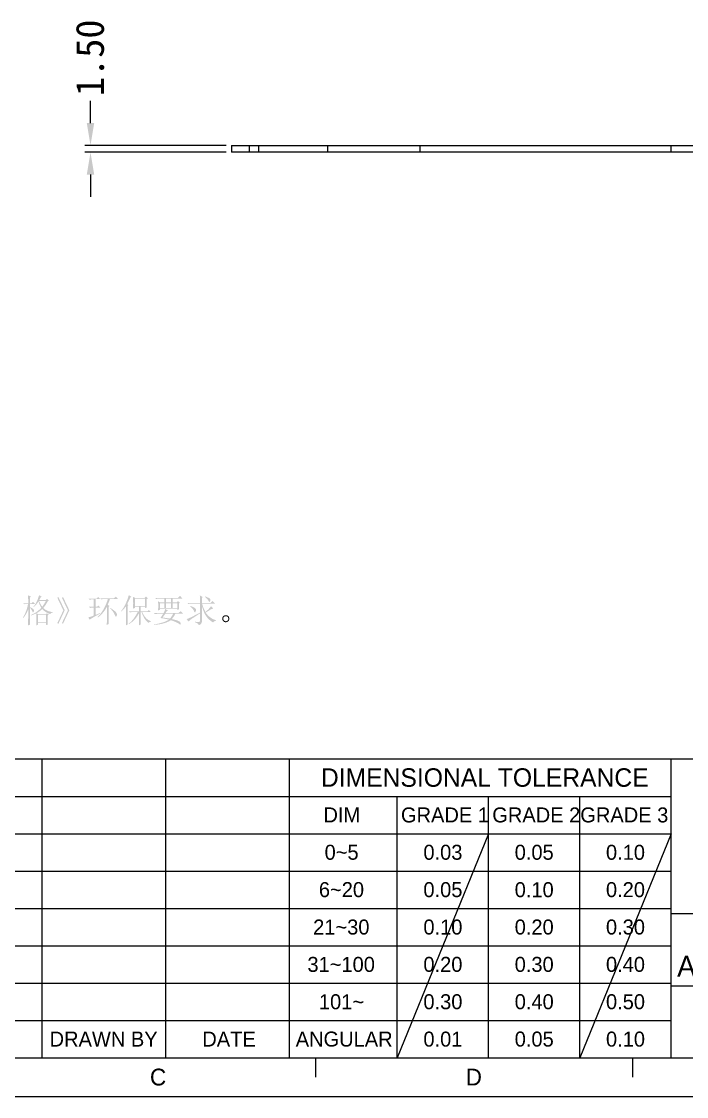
# Model space of a CAD drawing. Header units: millimetres. Extents: x 0 to 2822, y 422 to 2401.
# Drawn here: x 604 to 1183, y 422 to 1356 of the extents above; entities that cross this region are included whole.
import ezdxf

# ---------------------------------------------------------------- set-up
doc = ezdxf.new("R2010")
doc.units = ezdxf.units.MM

msp = doc.modelspace()

# ---------------------------------------------------------------- hatches: boundary and pattern name
at = {"true_color": 0x00ffff}
h = msp.add_hatch(color=4, dxfattribs=at)
h.dxf.hatch_style = 2
h.paths.add_polyline_path([(661.037681, 1267.928806), (664.258542, 1248.603993), (667.479051, 1267.928806)])
h = msp.add_hatch(color=4, dxfattribs=at)
h.dxf.hatch_style = 2
h.paths.add_polyline_path([(661.037681, 1223.240399), (664.258542, 1242.56486), (667.479051, 1223.240399)])
h = msp.add_hatch(color=4, dxfattribs=at)
h.paths.add_polyline_path([(618.747504, 840.317196), (618.747504, 834.215794), (625.514223, 834.215794), (625.514223, 840.317196)])
h.paths.add_polyline_path([(626.956202, 839.873468), (626.959665, 838.781416), (626.97006, 837.724039), (626.987392, 836.701336), (627.011668, 835.713309), (627.042895, 834.759956), (627.081078, 833.841278), (627.126225, 832.957275), (627.178342, 832.107947), (625.514223, 831.44263), (625.514223, 833.550478), (618.747504, 833.550478), (618.747504, 831.886359), (617.083385, 831.220491), (617.109785, 831.690701), (617.133589, 832.186039), (617.154795, 832.706505), (617.173405, 833.252098), (617.189419, 833.822819), (617.202835, 834.418667), (617.213655, 835.039644), (617.221878, 835.685748), (617.227504, 836.356979), (617.230534, 837.053339), (617.230967, 837.774826), (617.228803, 838.52144), (617.224042, 839.293183), (617.216684, 840.090053), (617.20673, 840.91205), (617.194179, 841.759175), (616.161159, 841.266794), (615.05884, 840.788416), (613.887172, 840.323992), (612.646102, 839.873468), (612.535308, 840.317196), (613.743373, 840.851064), (614.927195, 841.454276), (616.086767, 842.126824), (617.222085, 842.868703), (618.33314, 843.679906), (619.419926, 844.560426), (620.482438, 845.510257), (621.520668, 846.529393), (621.118445, 847.175943), (620.743971, 847.839812), (620.397248, 848.521005), (620.078276, 849.21953), (619.787053, 849.935392), (619.523581, 850.668597), (619.287859, 851.419153), (619.079887, 852.187066), (618.625703, 851.476283), (618.150745, 850.786325), (617.655013, 850.117192), (617.138507, 849.468886), (616.601227, 848.841405), (616.043173, 848.234749), (615.464345, 847.648919), (614.864744, 847.083915), (614.53181, 847.306055), (614.95429, 847.826895), (615.362042, 848.363331), (615.755065, 848.915363), (616.133357, 849.482993), (616.496918, 850.066224), (616.845748, 850.665055), (617.179845, 851.27949), (617.499208, 851.909529), (617.803837, 852.555175), (618.093731, 853.216428), (618.36889, 853.893291), (618.629311, 854.585766), (618.874996, 855.293852), (619.105941, 856.017554), (619.322148, 856.756871), (619.523615, 857.511806), (621.853602, 856.180621), (620.966146, 855.626098), (620.674587, 855.098999), (620.355537, 854.516502), (620.008995, 853.878608), (619.634961, 853.185317), (625.403429, 853.185317), (626.401679, 854.294913), (628.065798, 852.741589), (627.066996, 852.187066), (626.59377, 851.320296), (626.117089, 850.495171), (625.636958, 849.711684), (625.153383, 848.969829), (624.666373, 848.2696), (624.175932, 847.610989), (623.682068, 846.993991), (623.184787, 846.418598), (623.555249, 846.053252), (623.945645, 845.706111), (624.355975, 845.377173), (624.78624, 845.066441), (625.236438, 844.773916), (625.706571, 844.499597), (626.196638, 844.243486), (626.706639, 844.005584), (627.236575, 843.785892), (627.786444, 843.58441), (628.356248, 843.401139), (628.945986, 843.236079), (629.555658, 843.089233), (630.185264, 842.9606), (630.834805, 842.850181), (631.504279, 842.757978), (631.504279, 842.314249), (631.1057, 842.295181), (630.74175, 842.237975), (630.412437, 842.142632), (630.117766, 842.009152), (629.857744, 841.837534), (629.632378, 841.62778), (629.441674, 841.379888), (629.285638, 841.093859), (628.327092, 841.403996), (627.392833, 841.780027), (626.482863, 842.221958), (625.597181, 842.729797), (624.735786, 843.303548), (623.89868, 843.94322), (623.085861, 844.648817), (622.29733, 845.420347), (621.759868, 844.952157), (621.201669, 844.490981), (620.622723, 844.036808), (620.023016, 843.589624), (619.402535, 843.149416), (618.761267, 842.716171), (618.0992, 842.289877), (617.416319, 841.870521), (618.747504, 840.983064), (625.403429, 840.983064), (626.401679, 841.981315), (627.954453, 840.539336)])
h.paths.add_polyline_path([(619.523615, 852.52), (619.785435, 851.835184), (620.071497, 851.167731), (620.381809, 850.517642), (620.716376, 849.884916), (621.075205, 849.269553), (621.458303, 848.671553), (621.865676, 848.090916), (622.29733, 847.527643), (622.73402, 848.090916), (623.156899, 848.671553), (623.565955, 849.269553), (623.961174, 849.884916), (624.342544, 850.517642), (624.710051, 851.167731), (625.063684, 851.835184), (625.403429, 852.52)])
h.paths.add_polyline_path([(611.536506, 837.433238), (611.538238, 837.006725), (611.543439, 836.503984), (611.552115, 835.925006), (611.564273, 835.269787), (611.579919, 834.538319), (611.59906, 833.730596), (611.621702, 832.846611), (611.647851, 831.886359), (609.983732, 831.220491), (610.0097, 832.868893), (610.032205, 834.541545), (610.051248, 836.23846), (610.066828, 837.959649), (610.078946, 839.705126), (610.087602, 841.474903), (610.092795, 843.268995), (610.094527, 845.087413), (609.63861, 843.976319), (609.158451, 842.917219), (608.654043, 841.910117), (608.125379, 840.955021), (607.572453, 840.051938), (606.995258, 839.200873), (606.393789, 838.401834), (605.768038, 837.654827), (605.435655, 837.876966), (605.817356, 838.495727), (606.186072, 839.131825), (606.541801, 839.785261), (606.884542, 840.456034), (607.214292, 841.144144), (607.53105, 841.849592), (607.834816, 842.572377), (608.125586, 843.3125), (608.403359, 844.06996), (608.668134, 844.844758), (608.91991, 845.636893), (609.158684, 846.446366), (609.384454, 847.273176), (609.597221, 848.117323), (609.79698, 848.978808), (609.983732, 849.85763), (607.542951, 849.85763), (606.5447, 849.635491), (605.657244, 850.522947), (610.094527, 850.522947), (610.092795, 851.285534), (610.087602, 852.07591), (610.078946, 852.894062), (610.066828, 853.739977), (610.051248, 854.613643), (610.032205, 855.515046), (610.0097, 856.444173), (609.983732, 857.401011), (612.535308, 856.180621), (611.536506, 855.403958), (611.536506, 850.522947), (613.08983, 850.522947), (614.310221, 851.743338), (616.195929, 849.85763), (611.536506, 849.85763), (611.536506, 847.195261), (612.092107, 846.923933), (612.593926, 846.66475), (613.041976, 846.417711), (613.436269, 846.182816), (613.776819, 845.960065), (614.063638, 845.749457), (614.29674, 845.550994), (614.476137, 845.364675), (614.743097, 845.007599), (614.933783, 844.657397), (615.048195, 844.314119), (615.086332, 843.977817), (615.068977, 843.752396), (615.016948, 843.520102), (614.930295, 843.280883), (614.809071, 843.034688), (614.680689, 842.816286), (614.573289, 842.660412), (614.486765, 842.566964), (614.421015, 842.535838), (614.334252, 842.554906), (614.24057, 842.612112), (614.139976, 842.707455), (614.032477, 842.840935), (613.91808, 843.012553), (613.79679, 843.222308), (613.668614, 843.470199), (613.533559, 843.756228), (613.332354, 844.189432), (613.11734, 844.601862), (612.888501, 844.993517), (612.645827, 845.364399), (612.389303, 845.714507), (612.118916, 846.043841), (611.834655, 846.352401), (611.536506, 846.640187)])
h = msp.add_hatch(color=4, dxfattribs=at)
h.paths.add_polyline_path([(636.419298, 832.773815), (635.421047, 833.217544), (640.634993, 844.310751), (635.421047, 855.293164), (636.419298, 855.847687), (641.855383, 844.421545)])
h.paths.add_polyline_path([(640.412853, 832.773815), (639.414602, 833.217544), (644.628547, 844.310751), (639.414602, 855.293164), (640.412853, 855.847687), (645.848938, 844.421545)])
h = msp.add_hatch(color=4, dxfattribs=at)
h.paths.add_polyline_path([(662.522481, 854.516502), (669.622134, 854.516502), (670.953319, 855.847687), (672.839027, 854.183568), (668.623883, 854.183568), (668.623883, 847.416849), (669.844274, 847.416849), (671.064113, 848.63724), (672.839027, 846.751532), (668.623883, 846.751532), (668.623883, 840.317196), (672.506644, 841.981315), (672.617438, 841.537587), (671.749881, 841.061776), (670.922193, 840.605034), (670.134373, 840.167361), (669.386421, 839.748756), (668.678337, 839.349219), (668.010122, 838.968752), (667.381776, 838.607352), (666.793297, 838.265022), (666.244687, 837.94176), (665.735946, 837.637567), (665.267073, 837.352442), (664.838068, 837.086386), (664.448931, 836.839398), (664.099663, 836.611479), (663.790264, 836.402629), (663.520732, 836.212847), (662.300893, 838.209349), (663.472406, 838.514455), (664.65782, 838.87501), (665.857187, 839.291066), (667.070559, 839.762674), (667.070559, 846.751532), (666.62683, 846.751532), (665.91969, 846.730672), (665.240248, 846.668161), (664.588505, 846.564102), (663.964461, 846.418598), (662.96621, 847.416849), (667.070559, 847.416849), (667.070559, 853.851185), (666.183102, 853.851185), (665.475962, 853.830325), (664.79652, 853.767814), (664.144777, 853.663755), (663.520732, 853.518251)])
h.paths.add_polyline_path([(680.050025, 847.416849), (680.050025, 837.211098), (680.051756, 836.481296), (680.056949, 835.789669), (680.065605, 835.136206), (680.077723, 834.520892), (680.093304, 833.943716), (680.112347, 833.404664), (680.134852, 832.903723), (680.160819, 832.440881), (678.385906, 831.553425), (678.4967, 834.215794), (678.4967, 834.513909), (678.4967, 834.881361), (678.4967, 835.31815), (678.4967, 835.824275), (678.4967, 836.399737), (678.4967, 837.044536), (678.4967, 837.758672), (678.4967, 838.542145), (678.4967, 839.394955), (678.4967, 840.317102), (678.4967, 841.308585), (678.4967, 842.369405), (678.4967, 843.499562), (678.4967, 844.699056), (678.4967, 845.967887), (678.4967, 847.306055), (678.075938, 846.567999), (677.645641, 845.851622), (677.20581, 845.156922), (676.756445, 844.483902), (676.297545, 843.832559), (675.829111, 843.202894), (675.351143, 842.594908), (674.86364, 842.0086), (674.366603, 841.443971), (673.860032, 840.901019), (673.343927, 840.379746), (672.818287, 839.880152), (672.283113, 839.402235), (671.738405, 838.945997), (671.184162, 838.511437), (670.620385, 838.098555), (670.398797, 838.431489), (671.161857, 839.233966), (671.898058, 840.060717), (672.607398, 840.911741), (673.289878, 841.787038), (673.945495, 842.686606), (674.574249, 843.610446), (675.17614, 844.558556), (675.751166, 845.530935), (676.299327, 846.527583), (676.820621, 847.548498), (677.315049, 848.59368), (677.782609, 849.663129), (678.223301, 850.756843), (678.637123, 851.874821), (679.024075, 853.017063), (679.384157, 854.183568), (676.278059, 854.183568), (675.570918, 854.162794), (674.891477, 854.100472), (674.239733, 853.996603), (673.615689, 853.851185), (672.617438, 854.849436), (684.708896, 854.849436), (686.373015, 856.291415), (688.147928, 854.183568), (681.15907, 854.183568), (680.708236, 852.866241), (680.243708, 851.576664), (679.765434, 850.314889), (679.273362, 849.080968), (680.715342, 848.193511)])
h.paths.add_polyline_path([(681.492004, 846.529393), (682.005461, 846.176042), (682.492048, 845.836982), (682.951767, 845.512214), (683.384619, 845.201739), (683.790605, 844.905559), (684.169728, 844.623675), (684.521989, 844.35609), (684.847389, 844.102805), (685.145931, 843.863821), (685.417615, 843.63914), (685.662444, 843.428764), (685.880418, 843.232695), (686.071541, 843.050933), (686.235812, 842.88348), (686.373235, 842.730339), (686.48381, 842.591511), (686.665787, 842.33057), (686.823522, 842.07485), (686.957007, 841.824348), (687.066237, 841.579066), (687.151205, 841.339003), (687.211905, 841.104159), (687.248329, 840.874535), (687.260472, 840.65013), (687.239612, 840.320521), (687.177101, 839.998043), (687.073041, 839.682593), (686.927538, 839.374067), (686.847722, 839.231076), (686.774877, 839.107193), (686.708995, 839.002404), (686.65007, 838.916696), (686.598095, 838.850057), (686.553065, 838.802474), (686.514971, 838.773934), (686.48381, 838.764423), (686.402263, 838.774811), (686.324224, 838.805979), (686.249686, 838.857935), (686.178643, 838.930683), (686.111088, 839.024232), (686.047014, 839.138586), (685.986416, 839.273753), (685.929287, 839.42974), (685.784517, 839.715795), (685.627609, 840.019161), (685.45857, 840.339839), (685.277406, 840.677829), (685.084124, 841.03313), (684.878731, 841.405743), (684.661232, 841.795668), (684.431635, 842.202904), (684.175863, 842.629209), (683.880248, 843.076339), (683.54479, 843.544295), (683.16949, 844.033076), (682.754347, 844.542683), (682.299362, 845.073116), (681.804534, 845.624375), (681.269864, 846.196458)])
h = msp.add_hatch(color=4, dxfattribs=at)
h.paths.add_polyline_path([(713.141515, 854.072774), (713.141948, 853.394643), (713.143246, 852.746836), (713.14541, 852.129353), (713.14844, 851.542196), (713.152335, 850.985366), (713.157096, 850.458866), (713.162722, 849.962697), (713.169214, 849.49686), (713.176571, 849.061357), (713.184794, 848.65619), (713.193883, 848.28136), (713.203837, 847.936869), (713.214657, 847.622719), (713.226342, 847.33891), (713.238893, 847.085446), (713.252309, 846.862327), (711.699536, 846.307804), (711.699536, 847.416849), (707.92757, 847.416849), (707.92757, 843.423294), (713.696038, 843.423294), (715.027223, 844.754479), (717.024276, 842.757978), (709.258755, 842.757978), (709.471066, 842.226563), (709.719803, 841.686518), (710.004959, 841.137844), (710.326528, 840.580539), (710.684502, 840.014605), (711.078876, 839.440041), (711.509643, 838.856846), (711.976797, 838.265022), (712.478602, 837.690354), (713.013332, 837.159043), (713.580992, 836.671088), (714.18159, 836.22649), (714.815131, 835.825248), (715.481622, 835.467363), (716.18107, 835.152835), (716.913481, 834.881662), (716.913481, 834.548728), (716.563194, 834.507155), (716.233738, 834.437831), (715.925121, 834.340757), (715.637349, 834.215932), (715.370428, 834.063358), (715.124366, 833.883033), (714.899167, 833.674957), (714.69484, 833.439132), (714.050047, 833.997369), (713.446854, 834.562492), (712.88526, 835.134513), (712.365266, 835.713446), (711.886872, 836.299304), (711.450077, 836.8921), (711.054881, 837.491846), (710.701285, 838.098555), (710.378877, 838.705264), (710.077249, 839.30501), (709.796408, 839.897805), (709.536361, 840.483663), (709.297113, 841.062597), (709.078671, 841.634618), (708.881042, 842.199741), (708.704232, 842.757978), (707.92757, 842.757978), (707.928003, 841.702299), (707.929302, 840.698642), (707.931469, 839.747003), (707.934503, 838.847381), (707.938406, 837.99977), (707.943179, 837.204169), (707.948823, 836.460574), (707.955337, 835.768981), (707.962724, 835.129388), (707.970983, 834.541791), (707.980117, 834.006187), (707.990124, 833.522572), (708.001007, 833.090944), (708.012766, 832.7113), (708.025402, 832.383635), (708.038915, 832.107947), (706.374796, 831.331836), (706.388213, 831.697983), (706.400764, 832.103133), (706.412449, 832.547285), (706.423269, 833.03044), (706.433223, 833.552598), (706.442312, 834.113759), (706.450535, 834.713923), (706.457892, 835.353089), (706.464384, 836.031259), (706.47001, 836.748431), (706.474771, 837.504605), (706.478666, 838.299783), (706.481696, 839.133963), (706.48386, 840.007146), (706.485158, 840.919332), (706.485591, 841.870521), (706.035723, 841.053954), (705.573717, 840.268638), (705.09958, 839.51456), (704.613319, 838.791708), (704.11494, 838.100069), (703.604449, 837.439629), (703.081853, 836.810375), (702.547158, 836.212296), (701.996881, 835.641967), (701.427536, 835.095965), (700.839122, 834.574276), (700.23164, 834.076888), (699.605089, 833.603788), (698.95947, 833.154963), (698.294781, 832.730401), (697.611025, 832.330087), (697.389436, 832.663021), (698.04808, 833.155293), (698.692836, 833.689125), (699.323717, 834.264532), (699.940736, 834.881525), (700.543906, 835.540117), (701.133239, 836.240322), (701.708748, 836.982152), (702.270448, 837.765621), (702.800777, 838.547382), (703.282582, 839.284081), (703.715863, 839.975718), (704.10062, 840.622294), (704.436853, 841.223808), (704.724561, 841.780259), (704.963746, 842.291649), (705.154406, 842.757978), (699.940461, 842.757978), (698.498481, 842.535838), (697.611025, 843.423294), (706.485591, 843.423294), (706.485591, 847.416849), (702.935764, 847.416849), (702.935764, 846.418598), (701.271645, 845.864076), (701.320204, 847.001052), (701.355017, 848.19358), (701.37598, 849.441609), (701.382991, 850.745087), (701.355017, 853.407457), (701.271645, 856.069827), (703.046559, 855.18237), (711.477396, 855.18237), (712.586993, 856.291415), (714.251112, 854.849436)])
h.paths.add_polyline_path([(702.935764, 854.516502), (702.935764, 848.082717), (711.699536, 848.082717), (711.699536, 854.516502)])
h.paths.add_polyline_path([(696.612774, 837.876966), (696.614505, 836.913069), (696.619699, 836.018561), (696.628354, 835.193429), (696.640472, 834.437659), (696.656053, 833.751238), (696.675096, 833.134155), (696.697601, 832.586396), (696.723568, 832.107947), (695.059449, 831.331836), (695.08544, 832.383865), (695.108008, 833.376983), (695.127139, 834.311189), (695.142821, 835.186485), (695.15504, 836.002869), (695.163784, 836.760342), (695.16904, 837.458904), (695.170795, 838.098555), (695.170795, 847.860577), (694.596956, 847.134238), (694.040442, 846.453006), (693.501265, 845.816875), (692.979438, 845.225837), (692.474975, 844.679888), (691.987888, 844.179019), (691.51819, 843.723226), (691.065895, 843.3125), (690.844306, 843.645434), (691.547082, 844.518816), (692.213439, 845.419994), (692.843389, 846.348961), (693.436947, 847.30571), (693.994125, 848.290236), (694.514935, 849.302531), (694.99939, 850.342589), (695.447505, 851.410404), (695.657059, 851.941185), (695.855776, 852.452045), (696.043654, 852.942981), (696.220696, 853.413994), (696.386902, 853.865082), (696.542273, 854.296245), (696.68681, 854.707482), (696.820513, 855.098792), (696.943384, 855.470174), (697.055422, 855.821628), (697.15663, 856.153152), (697.247007, 856.464746), (697.326555, 856.75641), (697.395275, 857.028141), (697.453166, 857.27994), (697.50023, 857.511806), (699.829666, 856.180621), (698.94221, 855.514753), (698.48632, 854.573543), (698.061643, 853.69129), (697.668179, 852.867986), (697.305927, 852.103626), (696.974888, 851.398203), (696.675061, 850.75171), (696.406447, 850.164142), (696.169046, 849.635491), (697.278091, 848.970174), (696.612774, 848.304306)])
h = msp.add_hatch(color=4, dxfattribs=at)
h.paths.add_polyline_path([(729.926404, 854.516502), (729.926404, 851.188815), (734.363687, 851.188815), (734.363687, 854.516502)])
h.paths.add_polyline_path([(724.601664, 850.522947), (724.601664, 846.418598), (728.484425, 846.418598), (728.484425, 850.522947)])
h.paths.add_polyline_path([(729.926404, 850.522947), (729.926404, 846.418598), (734.363687, 846.418598), (734.363687, 850.522947)])
h.paths.add_polyline_path([(735.805666, 850.522947), (735.805666, 846.418598), (739.688427, 846.418598), (739.688427, 850.522947)])
h.paths.add_polyline_path([(720.38597, 855.18237), (740.353743, 855.18237), (742.128657, 856.845938), (744.347298, 854.516502), (735.805666, 854.516502), (735.805666, 851.188815), (739.466287, 851.188815), (740.242949, 852.408655), (742.017862, 851.07747), (741.130406, 850.301359), (741.132137, 849.470944), (741.13733, 848.699493), (741.145986, 847.987004), (741.158104, 847.333478), (741.173685, 846.738915), (741.192728, 846.203314), (741.215233, 845.726677), (741.2412, 845.309002), (739.688427, 844.532891), (739.688427, 845.75273), (724.601664, 845.75273), (724.601664, 844.865274), (723.04834, 844.199957), (723.096898, 845.243313), (723.131711, 846.265843), (723.152675, 847.267599), (723.159685, 848.248633), (723.131711, 850.176095), (723.04834, 852.076272), (724.823253, 851.188815), (728.484425, 851.188815), (728.484425, 854.516502), (723.714208, 854.516502), (723.152494, 854.495642), (722.576982, 854.433131), (721.987724, 854.329071), (721.384772, 854.183568)])
h.paths.add_polyline_path([(729.260536, 841.315447), (729.056028, 841.022467), (728.8307, 840.698319), (728.58456, 840.342997), (728.317613, 839.956495), (728.029867, 839.538806), (727.721328, 839.089924), (727.392001, 838.609843), (727.041895, 838.098555), (727.674621, 838.011791), (728.352409, 837.918109), (729.075259, 837.817516), (729.843171, 837.710017), (730.656144, 837.595619), (731.51418, 837.474329), (732.417277, 837.346154), (733.365436, 837.211098), (733.748436, 837.614898), (734.121049, 838.04991), (734.483275, 838.516135), (734.835114, 839.013572), (735.176566, 839.542222), (735.507631, 840.102085), (735.828309, 840.69316), (736.1386, 841.315447)])
h.paths.add_polyline_path([(729.260536, 845.531142), (731.590523, 844.199957), (730.703066, 843.756228), (730.418433, 843.353867), (730.120156, 842.923962), (729.808237, 842.466462), (729.482676, 841.981315), (740.797472, 841.981315), (742.68373, 843.645434), (745.013166, 841.315447), (738.024308, 841.315447), (737.710531, 840.71047), (737.379403, 840.115925), (737.030938, 839.531806), (736.665149, 838.958106), (736.282048, 838.394819), (735.881648, 837.841938), (735.463962, 837.299457), (735.029004, 836.76737), (735.559133, 836.643392), (736.068036, 836.521157), (736.555713, 836.400664), (737.022164, 836.281913), (737.467389, 836.164903), (737.891387, 836.049633), (738.29416, 835.936102), (738.675706, 835.824309), (739.036027, 835.714255), (739.375121, 835.605937), (739.692989, 835.499355), (739.989631, 835.394508), (740.265047, 835.291396), (740.519237, 835.190017), (740.752201, 835.090371), (740.963939, 834.992457), (741.34172, 834.793007), (741.670984, 834.583248), (741.951737, 834.363154), (742.183985, 834.132699), (742.367734, 833.891856), (742.502992, 833.640601), (742.589764, 833.378908), (742.628058, 833.106749), (742.634105, 832.846688), (742.624552, 832.621301), (742.599406, 832.430589), (742.558673, 832.274552), (742.50236, 832.15319), (742.430473, 832.066503), (742.343018, 832.01449), (742.240002, 831.997153), (742.149775, 832.007565), (742.045699, 832.038796), (741.927773, 832.090839), (741.795998, 832.163689), (741.650374, 832.257338), (741.490901, 832.371781), (741.317578, 832.507011), (741.130406, 832.663021), (740.908061, 832.83115), (740.657126, 833.002743), (740.377599, 833.177799), (740.06948, 833.356321), (739.732768, 833.538307), (739.367461, 833.72376), (738.97356, 833.912681), (738.551063, 834.105069), (738.099969, 834.300926), (737.620279, 834.500253), (737.11199, 834.70305), (736.575102, 834.909318), (736.009615, 835.119058), (735.415527, 835.332271), (734.792838, 835.548958), (734.141547, 835.769119), (733.625893, 835.440663), (733.077314, 835.120881), (732.495805, 834.809769), (731.881358, 834.507318), (731.233967, 834.213524), (730.553627, 833.928379), (729.840329, 833.651876), (729.094069, 833.384011), (728.69992, 833.253851), (728.280216, 833.126714), (727.834956, 833.0026), (727.36414, 832.881509), (726.867767, 832.763441), (726.345836, 832.648397), (725.798345, 832.536375), (725.225296, 832.427376), (724.626685, 832.321401), (724.002514, 832.218449), (723.35278, 832.118519), (722.677484, 832.021613), (721.976624, 831.92773), (721.250199, 831.83687), (720.498209, 831.749033), (719.720653, 831.664219), (719.609859, 832.107947), (720.72605, 832.293492), (721.800654, 832.489424), (722.83367, 832.695744), (723.825097, 832.912455), (724.774934, 833.139555), (725.68318, 833.377046), (726.549835, 833.624929), (727.374897, 833.883205), (728.158367, 834.151874), (728.900243, 834.430937), (729.600523, 834.720396), (730.259209, 835.02025), (730.876298, 835.330501), (731.45179, 835.651149), (731.985684, 835.982196), (732.47798, 836.323642), (731.488248, 836.538512), (730.515834, 836.739534), (729.560745, 836.926706), (728.622987, 837.100028), (727.702566, 837.259502), (726.799489, 837.405126), (725.913762, 837.536901), (725.045393, 837.654827), (725.253364, 837.906102), (725.489078, 838.216334), (725.75253, 838.585516), (726.043713, 839.013641), (726.36262, 839.500703), (726.709245, 840.046696), (727.083581, 840.651613), (727.485623, 841.315447), (722.383023, 841.315447), (721.918331, 841.294673), (721.412195, 841.232351), (720.864511, 841.128482), (720.275176, 840.983064), (719.276925, 841.981315), (727.818557, 841.981315), (728.282921, 842.868591), (728.678039, 843.756022), (729.003911, 844.643556)])
h = msp.add_hatch(color=4, dxfattribs=at)
h.paths.add_polyline_path([(764.016697, 856.402209), (764.605033, 856.184572), (765.150064, 855.975655), (765.651791, 855.775445), (766.110212, 855.58393), (766.525329, 855.401097), (766.897141, 855.226932), (767.225648, 855.061423), (767.51085, 854.904557), (767.757758, 854.747693), (767.971787, 854.582191), (768.152923, 854.408047), (768.301155, 854.225254), (768.416469, 854.033804), (768.498852, 853.833693), (768.548291, 853.624912), (768.564774, 853.407457), (768.547419, 853.261626), (768.49539, 853.046549), (768.408737, 852.762225), (768.287513, 852.408655), (768.218938, 852.226701), (768.15212, 852.069029), (768.08706, 851.935631), (768.023756, 851.826502), (767.962209, 851.741636), (767.90242, 851.681025), (767.844387, 851.644663), (767.788112, 851.632544), (767.703079, 851.646395), (767.614591, 851.687958), (767.522653, 851.757245), (767.427272, 851.85427), (767.328455, 851.979045), (767.226208, 852.131583), (767.120537, 852.311897), (767.011449, 852.52), (766.766941, 852.890884), (766.477416, 853.282555), (766.142868, 853.695025), (765.763291, 854.128309), (765.338678, 854.582417), (764.869022, 855.057365), (764.354317, 855.553163), (763.794557, 856.069827)])
h.paths.add_polyline_path([(759.357274, 857.289666), (762.019644, 855.847687), (761.132187, 854.96023), (761.132187, 850.855881), (768.897708, 850.855881), (770.450481, 852.52), (772.669123, 850.190013), (761.242981, 850.190013), (761.605231, 849.058169), (761.970982, 847.992206), (762.340221, 846.992117), (762.712935, 846.057897), (763.089111, 845.189538), (763.468737, 844.387034), (763.851799, 843.650379), (764.238285, 842.979566), (765.018133, 843.615705), (765.749502, 844.248343), (766.432386, 844.877493), (767.066777, 845.503167), (767.652671, 846.12538), (768.190059, 846.744143), (768.678937, 847.359469), (769.119296, 847.971372), (771.005004, 845.864076), (770.38797, 845.718245), (769.75719, 845.503167), (769.112561, 845.218844), (768.45398, 844.865274), (768.100384, 844.632908), (767.705188, 844.379808), (767.268393, 844.105959), (766.789998, 843.81135), (766.270004, 843.495967), (765.708411, 843.159796), (765.105218, 842.802826), (764.460425, 842.425044), (764.937889, 841.762067), (765.427497, 841.132022), (765.929246, 840.534907), (766.443138, 839.970723), (766.96917, 839.43947), (767.507342, 838.941148), (768.057653, 838.475756), (768.620102, 838.043296), (769.194689, 837.643766), (769.781413, 837.277167), (770.380272, 836.943498), (770.991267, 836.642761), (771.614395, 836.374954), (772.249658, 836.140078), (772.897053, 835.938133), (773.556579, 835.769119), (773.556579, 835.325391), (773.104152, 835.252474), (772.689862, 835.144928), (772.31371, 835.002746), (771.975694, 834.825921), (771.675816, 834.614447), (771.414075, 834.368317), (771.190471, 834.087526), (771.005004, 833.772066), (770.043435, 834.337949), (769.127805, 834.954111), (768.258114, 835.620551), (767.43436, 836.337267), (766.656544, 837.104258), (765.924665, 837.921522), (765.238721, 838.789058), (764.598711, 839.706863), (764.004635, 840.674937), (763.456493, 841.693277), (762.954283, 842.761883), (762.498004, 843.880751), (762.087656, 845.049882), (761.723237, 846.269273), (761.404748, 847.538922), (761.132187, 848.858828), (761.132187, 834.881662), (761.134338, 834.556236), (761.113093, 834.245549), (761.068451, 833.9496), (761.000412, 833.668386), (760.908977, 833.401906), (760.794146, 833.15016), (760.655918, 832.913144), (760.494293, 832.690857), (760.309272, 832.483299), (760.100855, 832.290466), (759.869041, 832.112358), (759.61383, 831.948973), (759.335223, 831.80031), (759.03322, 831.666366), (758.707819, 831.54714), (758.359023, 831.44263), (758.333036, 831.634563), (758.282775, 831.822168), (758.208241, 832.005445), (758.109434, 832.184394), (757.986356, 832.359015), (757.839006, 832.529308), (757.667387, 832.695274), (757.471497, 832.856911), (757.25134, 833.01422), (757.006914, 833.167202), (756.738222, 833.315856), (756.445264, 833.460182), (756.12804, 833.60018), (755.786552, 833.73585), (755.4208, 833.867192), (755.030785, 833.994206), (755.030785, 834.437934), (755.617571, 834.385817), (756.157538, 834.340671), (756.650686, 834.302487), (757.097016, 834.27126), (757.496526, 834.246984), (757.849218, 834.229652), (758.155091, 834.219258), (758.414144, 834.215794), (758.636816, 834.231401), (758.833533, 834.27822), (759.004283, 834.356251), (759.149052, 834.465495), (759.267828, 834.605951), (759.360598, 834.777621), (759.427349, 834.980502), (759.468068, 835.214597), (759.468068, 841.648381), (758.415162, 840.972404), (757.419416, 840.331063), (756.480838, 839.724371), (755.599433, 839.152341), (754.775207, 838.614985), (754.008169, 838.112318), (753.298323, 837.644351), (752.645677, 837.211098), (752.051967, 836.805412), (751.518932, 836.420552), (751.046578, 836.056518), (750.634912, 835.713309), (750.28394, 835.390925), (749.993668, 835.089367), (749.764103, 834.808635), (749.595251, 834.548728), (747.820338, 836.76737), (748.151429, 836.841859), (748.534506, 836.954525), (748.96957, 837.105353), (749.456621, 837.294332), (749.995657, 837.521448), (750.586681, 837.786688), (751.229691, 838.090039), (751.924687, 838.431489), (752.673426, 838.80759), (753.477659, 839.214904), (754.337379, 839.65343), (755.25258, 840.123169), (756.223256, 840.62412), (757.249401, 841.156284), (758.331007, 841.71966), (759.468068, 842.314249), (759.468068, 850.190013), (752.146827, 850.190013), (751.439686, 850.169239), (750.760245, 850.106917), (750.108502, 850.003048), (749.484457, 849.85763), (748.486206, 850.855881), (759.468068, 850.855881), (759.467635, 851.439993), (759.466337, 851.999841), (759.464173, 852.535426), (759.461143, 853.046747), (759.457248, 853.533802), (759.452488, 853.996591), (759.446861, 854.435113), (759.44037, 854.849367), (759.433012, 855.239353), (759.424789, 855.605069), (759.4157, 855.946515), (759.405746, 856.263691), (759.394927, 856.556594), (759.383241, 856.825225), (759.37069, 857.069583)])
h.paths.add_polyline_path([(751.148576, 848.193511), (751.916281, 847.894462), (752.611226, 847.607518), (753.23341, 847.332692), (753.782834, 847.069997), (754.259497, 846.819446), (754.6634, 846.581052), (754.994543, 846.354827), (755.252925, 846.140786), (755.46087, 845.933695), (755.64111, 845.728322), (755.793638, 845.52468), (755.918448, 845.322782), (756.015534, 845.122642), (756.08489, 844.924271), (756.126507, 844.727683), (756.140381, 844.532891), (756.112597, 844.290115), (756.029312, 844.005791), (755.890629, 843.67992), (755.696653, 843.3125), (755.589116, 843.130364), (755.488509, 842.972555), (755.39484, 842.83906), (755.308115, 842.729866), (755.228341, 842.644959), (755.155523, 842.584328), (755.089669, 842.547958), (755.030785, 842.535838), (754.945935, 842.554906), (754.857583, 842.612112), (754.765743, 842.707455), (754.670428, 842.840935), (754.571651, 843.012553), (754.469424, 843.222308), (754.363761, 843.470199), (754.254674, 843.756228), (754.03267, 844.208501), (753.755256, 844.678136), (753.422419, 845.165135), (753.034146, 845.669497), (752.590424, 846.191222), (752.09124, 846.73031), (751.536582, 847.286762), (750.926436, 847.860577)])
h = msp.add_hatch(color=4, dxfattribs=at)
h.paths.add_polyline_path([(783.463404, 839.762674), (783.676543, 839.669838), (783.872371, 839.55794), (784.050888, 839.426987), (784.212092, 839.276984), (784.355985, 839.107939), (784.482567, 838.919857), (784.591836, 838.712745), (784.683795, 838.48661), (784.829298, 838.046448), (784.933357, 837.668607), (784.995869, 837.353191), (785.016729, 837.100304), (785.002793, 836.902495), (784.961056, 836.642313), (784.89162, 836.319809), (784.794589, 835.935035), (784.729634, 835.731406), (784.645571, 835.53642), (784.542414, 835.35009), (784.420176, 835.172429), (784.278869, 835.003449), (784.118506, 834.843164), (783.939101, 834.691586), (783.740665, 834.548728), (783.30741, 834.306047), (782.839428, 834.132768), (782.33672, 834.028838), (781.799285, 833.994206), (781.525373, 834.008057), (781.258431, 834.04962), (780.998452, 834.118908), (780.74543, 834.215932), (780.499359, 834.340707), (780.260232, 834.493245), (780.028042, 834.673559), (779.802783, 834.881662), (779.593803, 835.106067), (779.410861, 835.335692), (779.253951, 835.570535), (779.123066, 835.810598), (779.018201, 836.05588), (778.939348, 836.306382), (778.886501, 836.562103), (778.859654, 836.823043), (778.866587, 837.335966), (778.942819, 837.821294), (779.0884, 838.278923), (779.303382, 838.70875), (779.57036, 839.089933), (779.871961, 839.401766), (780.208288, 839.644352), (780.579446, 839.817795), (780.95379, 839.939338), (781.300435, 840.026155), (781.619382, 840.078245), (781.910631, 840.095608), (782.256966, 840.074748), (782.631207, 840.012236), (783.033353, 839.908177)])
h.paths.add_polyline_path([(783.35261, 835.380512), (783.53371, 835.517482), (783.688817, 835.678694), (783.81793, 835.864155), (783.92105, 836.073872), (783.998178, 836.307851), (784.049311, 836.566099), (784.074452, 836.848621), (784.073599, 837.155425), (784.048485, 837.460498), (784.000839, 837.737827), (783.930662, 837.987419), (783.837955, 838.20928), (783.722716, 838.403417), (783.584947, 838.569835), (783.424647, 838.708542), (783.241815, 838.819544), (782.867161, 838.98956), (782.520412, 839.110999), (782.201569, 839.183863), (781.910631, 839.208151), (781.574096, 839.176939), (781.230844, 839.083301), (780.880771, 838.927238), (780.523773, 838.70875), (780.354791, 838.572634), (780.20834, 838.413988), (780.08442, 838.23281), (779.983031, 838.029102), (779.904173, 837.802862), (779.847845, 837.554092), (779.814049, 837.282791), (779.802783, 836.988958), (779.81578, 836.696005), (779.85477, 836.427339), (779.919753, 836.182961), (780.010729, 835.962871), (780.127699, 835.767069), (780.270662, 835.595555), (780.439618, 835.448329), (780.634567, 835.325391), (781.026266, 835.131182), (781.369544, 834.992526), (781.664349, 834.90937), (781.910631, 834.881662), (782.250041, 834.912789), (782.603508, 835.006237), (782.971031, 835.16211)])

# ---------------------------------------------------------------- linework, layer by layer
at = {"color": 4, "lineweight": 0, "true_color": 0x00ffff}
for points in [[(664.258507, 1267.928806), (664.258507, 1287.253268)], [(782.213567, 1248.603887), (659.427145, 1248.603887)], [(782.213567, 1242.564966), (659.427145, 1242.564966)], [(664.258507, 1223.240399), (664.258507, 1203.915585)]]:
    msp.add_lwpolyline(points, dxfattribs=at)
at = {"color": 7, "lineweight": 0}
for points in [[(787.044823, 1248.603887), (787.044823, 1242.565037)], [(787.044823, 1248.603887), (1710.158082, 1248.603887)], [(802.501394, 1242.564966), (802.501394, 1248.603816)], [(810.553264, 1242.564966), (810.553264, 1248.603816)], [(870.56341, 1242.564966), (870.56341, 1248.612283)], [(951.083033, 1242.564966), (951.083033, 1248.612283)], [(1169.368587, 1242.564966), (1169.368587, 1248.603816)], [(1710.158152, 1242.564966), (787.044894, 1242.564966)]]:
    msp.add_lwpolyline(points, dxfattribs=at)
at = {"color": 5, "lineweight": 0, "true_color": 0x0000ff}
for points in [[(33.597956, 715.10846), (2788.624125, 715.10846)], [(622.256926, 455.261804), (622.256926, 715.10839)], [(729.770081, 455.261804), (729.770081, 715.10839)], [(837.283272, 455.261804), (837.283272, 715.10839)], [(1169.309496, 455.261804), (1169.309496, 715.10839)], [(33.597956, 682.627752), (837.283236, 682.627752)], [(837.283272, 682.627752), (1169.309602, 682.627752)], [(931.116798, 455.261804), (931.116798, 682.627787)], [(1010.514376, 455.261804), (1010.514376, 682.627787)], [(1089.911954, 455.261804), (1089.911954, 682.627787)], [(33.597956, 650.14669), (837.283236, 650.14669)], [(837.283272, 650.14669), (1169.309602, 650.14669)], [(33.597956, 617.666017), (837.283236, 617.666017)], [(837.283272, 617.666017), (1169.309602, 617.666017)], [(33.597956, 585.185308), (837.283236, 585.185308)], [(837.283272, 585.185308), (1169.309602, 585.185308)], [(1169.309496, 580.720094), (1717.874355, 580.720094)], [(33.597956, 552.704247), (837.283236, 552.704247)], [(837.283272, 552.704247), (1169.309602, 552.704247)], [(33.597956, 520.223538), (837.283236, 520.223538)], [(837.283272, 520.223538), (1169.309602, 520.223538)], [(1169.309496, 517.991125), (1717.874355, 517.991125)], [(33.597956, 487.74283), (837.283236, 487.74283)], [(837.283272, 487.74283), (1169.309602, 487.74283)], [(33.597956, 455.261804), (2788.624125, 455.261804)], [(860.105807, 455.261804), (860.105807, 438.463231)], [(1135.608565, 455.261804), (1135.608565, 438.463231)], [(0, 421.664201), (2822.222222, 421.664201)]]:
    msp.add_lwpolyline(points, dxfattribs=at)
at = {"color": 151, "lineweight": 0, "true_color": 0x7fbfff}
for points in [[(1010.514376, 650.14669), (931.116798, 455.261663)], [(1169.309496, 650.14669), (1089.911919, 455.261663)]]:
    msp.add_lwpolyline(points, dxfattribs=at)

# ---------------------------------------------------------------- texts
at = {"color": 7, "insert": (676.336323, 1291.400589), "char_height": 24.491643, "attachment_point": 7, "rotation": 90}
msp.add_mtext('{\\fSimSun|b0|i0|c0;1.50}', dxfattribs=at)
at = {"color": 5, "true_color": 0x0000ff, "attachment_point": 1}
for s, insert, char_height in [('{\\fMicrosoftYaHei|b0|i0|c0;DIMENSIONAL TOLERANCE}', (864.667084, 707.003676), 16.050846), ('{\\fMicrosoftYaHei|b0|i0|c0;DIM}', (866.890755, 672.997992), 13.041307), ('{\\fMicrosoftYaHei|b0|i0|c0;GRADE 1}', (934.2977, 672.971568), 13.041307), ('{\\fMicrosoftYaHei|b0|i0|c0;GRADE 2GRADE 3}', (1013.6953, 672.997992), 13.041307), ('{\\fMicrosoftYaHei|b0|i0|c0;0~5}', (867.871781, 640.532859), 13.041307), ('{\\fMicrosoftYaHei|b0|i0|c0;0.03}', (953.809481, 640.524591), 13.041307), ('{\\fMicrosoftYaHei|b0|i0|c0;0.05}', (1033.188891, 640.514704), 13.041307), ('{\\fMicrosoftYaHei|b0|i0|c0;0.10}', (1112.580358, 640.478358), 13.041307), ('{\\fMicrosoftYaHei|b0|i0|c0;6~20}', (862.893893, 608.049571), 13.041307), ('{\\fMicrosoftYaHei|b0|i0|c0;0.05}', (953.809481, 608.041303), 13.041307), ('{\\fMicrosoftYaHei|b0|i0|c0;0.10}', (1033.188891, 607.995069), 13.041307), ('{\\fMicrosoftYaHei|b0|i0|c0;0.20}', (1112.580358, 608.031415), 13.041307), ('{\\fMicrosoftYaHei|b0|i0|c0;21~30}', (857.916075, 575.529954), 13.041307), ('{\\fMicrosoftYaHei|b0|i0|c0;0.10}', (953.809481, 575.521703), 13.041307), ('{\\fMicrosoftYaHei|b0|i0|c0;0.20}', (1033.188891, 575.548127), 13.041307), ('{\\fMicrosoftYaHei|b0|i0|c0;0.30}', (1112.580358, 575.548127), 13.041307), ('{\\fMicrosoftYaHei|b0|i0|c0;31~100}', (852.938187, 543.046665), 13.041307), ('{\\fMicrosoftYaHei|b0|i0|c0;0.20}', (953.809481, 543.076655), 13.041307), ('{\\fMicrosoftYaHei|b0|i0|c0;0.30}', (1033.188891, 543.064838), 13.041307), ('{\\fMicrosoftYaHei|b0|i0|c0;0.40}', (1112.580358, 543.064838), 13.041307), ("{\\fMicrosoftYaHei|b0|i0|c0;ANGLE'S}", (1174.505123, 543.990304), 18.057204), ('{\\fMicrosoftYaHei|b0|i0|c0;101~}', (862.934132, 510.559966), 13.041307), ('{\\fMicrosoftYaHei|b0|i0|c0;0.30}', (953.809481, 510.593366), 13.041307), ('{\\fMicrosoftYaHei|b0|i0|c0;0.40}', (1033.213144, 510.5975), 13.041307), ('{\\fMicrosoftYaHei|b0|i0|c0;0.50}', (1112.604612, 510.5975), 13.041307), ('{\\fMicrosoftYaHei|b0|i0|c0;DRAWN BY}', (628.698162, 478.116434), 13.041307), ('{\\fMicrosoftYaHei|b0|i0|c0;DATE}', (761.50177, 478.116434), 13.041307), ('{\\fMicrosoftYaHei|b0|i0|c0;ANGULAR}', (842.728096, 478.116434), 13.041307), ('{\\fMicrosoftYaHei|b0|i0|c0;0.01}', (953.807345, 478.075971), 13.041307), ('{\\fMicrosoftYaHei|b0|i0|c0;0.05}', (1033.207081, 478.116434), 13.041307), ('{\\fMicrosoftYaHei|b0|i0|c0;0.10}', (1112.598548, 478.080105), 13.041307), ('{\\fMicrosoftYaHei|b0|i0|c0;C}', (715.977521, 445.881598), 14.636585), ('{\\fMicrosoftYaHei|b0|i0|c0;D}', (990.586082, 445.881598), 14.636585)]:
    msp.add_mtext(s, dxfattribs=dict(at, insert=insert, char_height=char_height))

doc.saveas('drawing.dxf')
